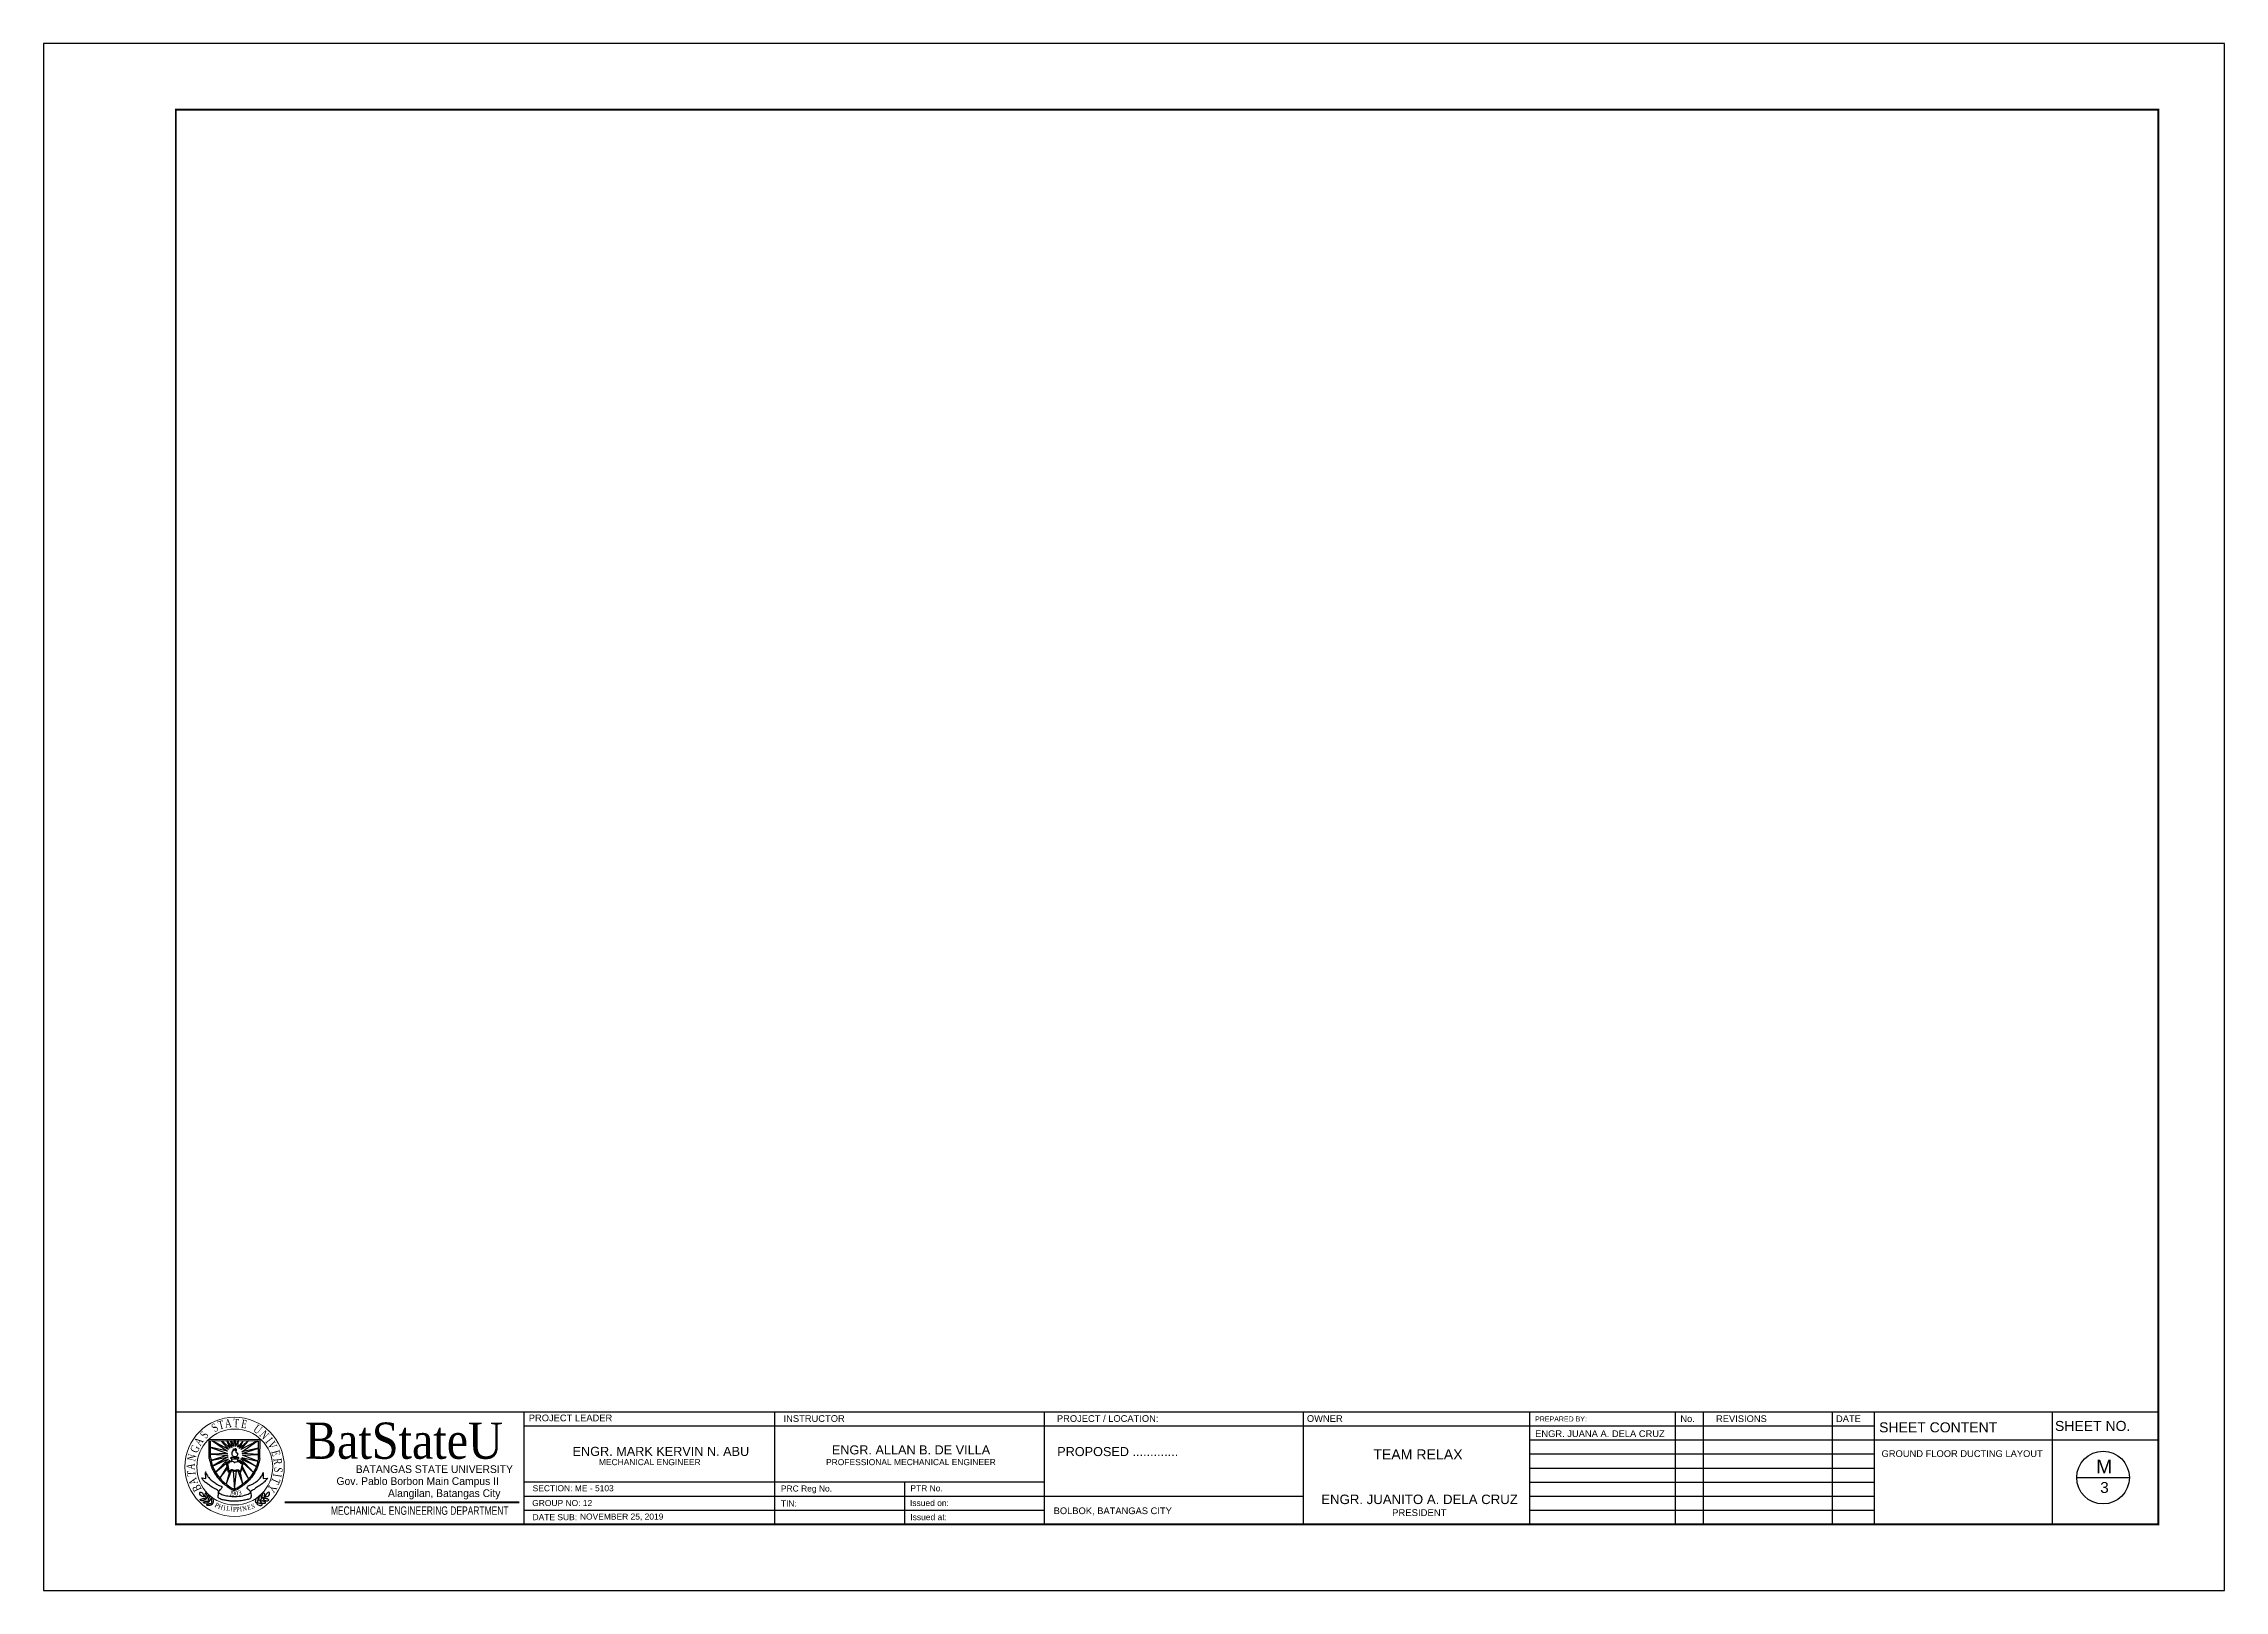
# Model space of a CAD drawing. Header units: inches. Extents: x 0 to 16.5, y 0 to 11.7.
import ezdxf
from ezdxf.enums import TextEntityAlignment as Align

# ---------------------------------------------------------------- set-up
doc = ezdxf.new("R2010")
doc.units = ezdxf.units.IN
doc.header["$MEASUREMENT"] = 0
doc.layers.get('0').update_dxf_attribs({"color": 1})
for name, color, linetype in [('.1', 1, 'Continuous'), ('SHEET', 3, 'Continuous'), ('text', 7, 'Continuous'), ('WALL', 2, 'Continuous')]:
    doc.layers.add(name, color=color, linetype=linetype)
doc.layers.add('stair', color=134, linetype='Continuous', lineweight=0)
doc.layers.add('texts', color=2, linetype='Continuous', lineweight=18)
doc.styles.add('arial', font='arial.ttf')
doc.styles.add('CGOTHIC', font='GOTHIC.TTF')
doc.styles.add('GARAMOND', font='GARA.TTF')
doc.styles.get("Standard").update_dxf_attribs({"font": 'technic_.ttf', "width": 0.75, "height": 0.25})

msp = doc.modelspace()

# ---------------------------------------------------------------- linework, layer by layer
at = {"layer": '.1', "color": 0}
for p, q in [((16.5, 11.70000000000005), (0, 11.70000000000005)), ((0, 11.70000000000005), (0, 0)), ((16.5, 0), (16.5, 11.70000000000005)), ((0, 0), (16.5, 0))]:
    msp.add_line(p, q, dxfattribs=at)
at = {"layer": '.1', "linetype": 'Continuous', "ltscale": 0.5}
msp.add_line((5.529993976178275, 1.351021307861629), (5.529993976178275, 0.5), dxfattribs=at)
for p, q in [((1.253671068360745, 0.9982058727339336), (1.253671068360745, 1.142237919151967)), ((1.390750873907109, 1.053174558789578), (1.258173750229616, 1.082017934990972)), ((1.258173750229616, 1.082017934990972), (1.390750873907109, 1.036048644603625)), ((1.261817199199186, 1.003950193039941), (1.261817199199186, 1.131757957919831)), ((1.394358144649232, 1.02162709087429), (1.266199172977394, 0.9826519383931327)), ((1.266199172977394, 0.9826519383931327), (1.395260087953829, 1.010810724020644)), ((1.390750873907109, 1.036048644603625), (1.266290737494728, 1.030640729919583)), ((1.266290737494728, 1.030640729919583), (1.394358144649232, 1.02162709087429)), ((1.399769804476819, 1.065793384709878), (1.277113052197592, 1.131757957919831)), ((1.277113052197592, 1.131757957919831), (1.390750873907109, 1.053174558789578)), ((1.395260087953829, 1.010810724020644), (1.278569107463454, 0.9391375165317868)), ((1.278569107463454, 0.9391375165317868), (1.399769804476819, 0.9945864424818183)), ((1.399769804476819, 0.9945864424818183), (1.30068458140704, 0.8933470258385796)), ((1.350165937582915, 1.131757957919831), (1.344754780230687, 1.126184228825991)), ((1.344754780230687, 1.126184228825991), (1.399769804476819, 1.065793384709878)), ((1.409690175873948, 1.074807023755284), (1.350165937582915, 1.131757957919831)), ((1.391652817212162, 1.131757957919831), (1.38714310068849, 1.131757957919831)), ((1.38714310068849, 1.131757957919831), (1.409690175873948, 1.074807023755284)), ((1.423218822967101, 1.081116571086227), (1.391652817212162, 1.131757957919831)), ((1.423218822967101, 1.131757957919831), (1.413670894451116, 1.128783876793591)), ((1.413670894451116, 1.128783876793591), (1.423218822967101, 1.081116571086227)), ((1.421480954310255, 0.9958489060119291), (1.421480954310255, 0.9790826608331145)), ((1.436746967583758, 1.088327482322484), (1.423218822967101, 1.131757957919831)), ((1.440354740800331, 1.131757957919831), (1.436746967583758, 1.088327482322484)), ((1.452980942113982, 1.131757957919831), (1.440354740800331, 1.131757957919831)), ((1.469214916644432, 1.131757957919831), (1.452980942113982, 1.089228846226661)), ((1.452980942113982, 1.089228846226661), (1.452980942113982, 1.131757957919831)), ((1.467908294722065, 0.9938464162408991), (1.467908294722065, 0.9770867068319831)), ((1.508897909664029, 1.131757957919831), (1.469214916644432, 1.082919298895604)), ((1.469214916644432, 1.082919298895604), (1.475528017299666, 1.131757957919831)), ((1.475528017299666, 1.131757957919831), (1.469214916644432, 1.131757957919831)), ((1.550384789293275, 1.131757957919831), (1.482743061260408, 1.073905659850311)), ((1.482743061260408, 1.073905659850311), (1.508897909664029, 1.131757957919831)), ((1.618927958156746, 1.131757957919831), (1.492663935133578, 1.064892020805132)), ((1.492663935133578, 1.064892020805132), (1.550384789293275, 1.131757957919831)), ((1.609982520796621, 0.9382148119698286), (1.492663935133578, 0.9945864424818183)), ((1.492663935133578, 0.9945864424818183), (1.586981630319997, 0.8913123860770611)), ((1.498977035789494, 1.047766375362812), (1.618927958156746, 1.131757957919831)), ((1.627080621172809, 1.075708387659347), (1.498977035789494, 1.047766375362812)), ((1.498977035789494, 1.005402540593082), (1.609982520796621, 0.9382148119698286)), ((1.498977035789494, 1.005402540593082), (1.621521016808629, 0.9773768435129568)), ((1.502584809008113, 1.034245916794021), (1.627080621172809, 1.075708387659347)), ((1.627080621172809, 1.028838002110547), (1.502584809008113, 1.034245916794021)), ((1.504388193141494, 1.02162709087429), (1.627080621172809, 1.028838002110547)), ((1.621521016808629, 0.9773768435129568), (1.504388193141494, 1.02162709087429)), ((1.627080621172809, 1.002866792351824), (1.627080621172809, 1.131757957919831)), ((1.635226752009658, 0.9982058727339336), (1.637874294778385, 1.141518592030593)), ((1.195977430753373, 0.8521886790910003), (1.226543256905188, 0.8458488929887835)), ((1.226543256905188, 0.8458488929887835), (1.224781775969404, 0.8916617952194201)), ((1.30068458140704, 0.8933470258385796), (1.408788735046301, 0.9837700756279446)), ((1.386241157384802, 0.9332942344609592), (1.334465318057255, 0.8476171285363989)), ((1.334465318057255, 0.8476171285363989), (1.388045043993543, 0.9197737758934181)), ((1.380574932238005, 0.9601708150057675), (1.393432585001392, 0.901102052173087)), ((1.381273849723812, 0.8038308826677394), (1.422316879662048, 0.9062535860683738)), ((1.406984848436878, 0.8972399470235359), (1.381273849723812, 0.8038308826677394)), ((1.390540336722779, 0.9589137700542096), (1.400181331812064, 0.9039926515041543)), ((1.433139194365594, 0.9035494943550475), (1.444448910185201, 0.7643004250296599)), ((1.444448910185201, 0.7643004250296599), (1.458392099464845, 0.904450858259338)), ((1.470116859948121, 0.9035494943550475), (1.506481263662181, 0.8029141128439505)), ((1.586981630319997, 0.8913123860770611), (1.481841117956037, 0.9864741673411572)), ((1.506481263662181, 0.8029141128439505), (1.486350834477662, 0.8981413109277128)), ((1.502857653138562, 0.954096014921447), (1.48936015951972, 0.9030289392314899)), ((1.494662782190062, 0.9001383399004226), (1.510411764714945, 0.9606151185663521)), ((1.499878979095001, 0.9251819593204118), (1.550342279857887, 0.8431351763041448)), ((1.550342279857887, 0.8431351763041448), (1.505290136445865, 0.9368996900793718)), ((1.65999750748756, 0.8920548793670378), (1.661873051220482, 0.8470758640130498)), ((1.661873051220482, 0.8470758640130498), (1.691880249831229, 0.8480617005319573))]:
    msp.add_line(p, q)
for points in [[(1.253671068360518, 0.9982058727340473), (1.265366685273875, 0.9482949898498418), (1.289717647068301, 0.8924109652565448), (1.323087036957531, 0.845540579707972), (1.389826821686711, 0.7851497355911761), (1.434920972057625, 0.759010451103336), (1.443939902627108, 0.7563063593896686)], [(1.261817199198958, 1.003950193039941), (1.273512816109587, 0.9540393101561904), (1.297863777904467, 0.8981552855620976), (1.331233167793698, 0.8512849000134111), (1.397972952521968, 0.7908940558967288), (1.443067102894474, 0.7647547714090024), (1.452086033465548, 0.7620506796951076)], [(1.627080621172809, 1.003950193039941), (1.615385004261725, 0.9540393101561904), (1.591034042465708, 0.8981552855620976), (1.557664652578296, 0.8512849000134111), (1.490924867848662, 0.7908940558967288), (1.445830717477065, 0.7647547714090024), (1.436811786907583, 0.7620506796951076)], [(1.63522675200943, 0.9982058727340473), (1.623531135097437, 0.9482949898498418), (1.599180173303239, 0.8924109652565448), (1.565810783413554, 0.845540579707972), (1.499070998685738, 0.7851497355911761), (1.453976848312777, 0.759010451103336), (1.444957917744887, 0.7563063593896686)], [(1.380574932237778, 0.9601708150058812), (1.38042751725493, 0.9665936377645039), (1.389888773433995, 0.9679613197907884), (1.400191381318564, 0.9718929802910452), (1.412724624685097, 0.9781557663461626), (1.421480954310027, 0.9790826608332281), (1.421480954310027, 0.9829735214794937)], [(1.393432585001392, 0.901102052173087), (1.401627455950802, 0.8952130875819648), (1.410304200787323, 0.8972399470236496), (1.41608919981968, 0.903403029439346), (1.422316879661821, 0.9062535860683738), (1.431032315102584, 0.9062535860683738), (1.437781061912347, 0.9048483291045386), (1.444529808721427, 0.9014761423796926), (1.455616927950359, 0.903884885575394), (1.462365674758075, 0.9058120413770894), (1.470116859948121, 0.9035494943551612), (1.486350834477435, 0.8981413109278265), (1.494662782190062, 0.9001383399004226)], [(1.400181331811837, 0.9039926515041543), (1.409339950536378, 0.9039926515041543), (1.410786074675343, 0.9078466943649346), (1.417052947596176, 0.9112191498321636), (1.427658192937315, 0.9136278930271828), (1.437781061912347, 0.9088101378946476), (1.44404743235782, 0.9078466943649346), (1.452242303307685, 0.908328550501551), (1.458509176228063, 0.9112191498321636), (1.467667794953513, 0.9121825933615355), (1.473452291510284, 0.9117007372257149), (1.478754914179262, 0.9078466943649346), (1.481647162459467, 0.9054379511698016), (1.489360159519492, 0.9030289392316035)], [(1.510216567048701, 0.9598655510284289), (1.508170325314268, 0.96707522515851), (1.498046953865014, 0.9646664819625812), (1.492262457307106, 0.9675570812938759), (1.487924084887254, 0.9728564238204171), (1.481657714441553, 0.9767104666810837), (1.476355091772348, 0.9805647782844744), (1.467908294721838, 0.9805647782844744)], [(1.209551357239661, 0.7077707441379744), (1.191446913014261, 0.7142507062037566), (1.183070356229109, 0.727210630336117), (1.181989479845697, 0.7399006757921143), (1.183610794420019, 0.7420607502325538), (1.194689542161086, 0.7409807130123909), (1.205768289902153, 0.7309907606081651), (1.210091795431254, 0.7212706868800751), (1.211442655731844, 0.7120908930202177), (1.211442655731844, 0.7075008654611565), (1.210361779348887, 0.7075008654611565), (1.207930042667385, 0.7099308185784139), (1.207659588394563, 0.7099308185784139)], [(1.227128984007322, 0.6892974218727659), (1.216886195486495, 0.6815303565482509), (1.202291766134067, 0.6784545556498642), (1.193253870051876, 0.6787931536372298), (1.185996689455351, 0.6832305138060519), (1.18574212986573, 0.6861380803992461), (1.192784910327873, 0.6905835841108683), (1.199760868208614, 0.6932203309867191), (1.208316691032223, 0.6945299476331002), (1.211610567592743, 0.6954933475298049), (1.21806417404423, 0.6938024869697301), (1.22658008816461, 0.6891368796697179), (1.22690147033768, 0.6880380699138868)], [(1.250096901599136, 0.6695876569968959), (1.239854113078309, 0.6618205916728357), (1.225259683725881, 0.6587447907747901), (1.216221787643235, 0.6590833887626104), (1.208964607047164, 0.6635207489306367), (1.20871004745868, 0.6664283155238309), (1.215752827920369, 0.6708738192363626), (1.222728785800427, 0.6735105661113039), (1.231284608622673, 0.6748201827575713), (1.234578485185239, 0.6757835826550718), (1.241032091636043, 0.674092722094997), (1.249548005756424, 0.6694271147944164), (1.249869387928811, 0.668328305038699)], [(1.231658054356103, 0.6953409108424466), (1.236237433145106, 0.7073522101204617), (1.235092588447742, 0.7222232305924763), (1.232230476704899, 0.7308026554313756), (1.225934301224697, 0.7365223590770711), (1.223072189478444, 0.7359504670899923), (1.220782500084397, 0.7279429342376034), (1.220210077737647, 0.7205072933730889), (1.22135492243342, 0.7119278685337349), (1.22135492243342, 0.7084959940949602), (1.224789456526196, 0.7027765517071884), (1.231658054356103, 0.6959128028296391), (1.232802899052558, 0.6959128028296391)], [(1.254625971947235, 0.6756311459678273), (1.259205350738057, 0.6876424452456149), (1.258060506039556, 0.7025134657172885), (1.255198394296713, 0.7110928905568699), (1.248902218814919, 0.7168125942017696), (1.246040107072076, 0.7162407022148045), (1.243750417677575, 0.7082331693624155), (1.243177995328324, 0.7007975284977874), (1.244322840025234, 0.6922181036590018), (1.244322840025234, 0.6887862292203408), (1.247757374118692, 0.6830667868317732), (1.254625971947235, 0.676203037954906), (1.255770816645509, 0.676203037954906)], [(1.279755642303371, 0.6578110543426874), (1.284335021093057, 0.6698223536205887), (1.283190176396147, 0.6846933740928307), (1.280328064651258, 0.6932727989316163), (1.274031889171511, 0.6989925025771981), (1.271169777428213, 0.6984206105902331), (1.268880088033939, 0.6904130777378441), (1.268307665684915, 0.6829774368733297), (1.269452510383189, 0.6743980120345441), (1.269452510383189, 0.6709661375954283), (1.272887044474373, 0.6652466952072018), (1.279755642303371, 0.6583829463304482), (1.280900487000508, 0.6583829463304482)], [(1.608474817865499, 0.6605705186580053), (1.604401676330781, 0.6727627923780801), (1.606167326548302, 0.6875729375012725), (1.609385669452422, 0.6960251847266363), (1.615915498359755, 0.7014766221435593), (1.618751194313063, 0.7007855559121481), (1.620704059695527, 0.6926892866046046), (1.620965072587296, 0.6852362137693717), (1.619462494876643, 0.6767121619053569), (1.619318996809398, 0.6732832888446865), (1.615648317538216, 0.6677124577255427), (1.608498730569409, 0.6611419104916649), (1.607354887107249, 0.6611897802508793)], [(1.612747228926992, 0.6543429396041347), (1.622656292723605, 0.6461543820327051), (1.637109348931062, 0.6424710295416389), (1.646153498743161, 0.6424314269531806), (1.653589873271812, 0.6465614595632587), (1.653965785249511, 0.6494558393350189), (1.647115045390365, 0.6541919372323264), (1.640255439544489, 0.6571180660836262), (1.631761858717255, 0.6587842847608272), (1.628511145796438, 0.6598845700267475), (1.621992482910628, 0.6584650349442427), (1.613288931925581, 0.6541595866473244), (1.612921885935066, 0.6530751759215718)], [(1.634327628049959, 0.6773242705758094), (1.630254486514104, 0.6895165442962252), (1.632020136732535, 0.7043266894187354), (1.635238479636882, 0.7127789366444404), (1.641768308543533, 0.7182303740619318), (1.644604004498433, 0.7175393078297247), (1.646556869880897, 0.7094430385220676), (1.646817882771757, 0.7019899656874031), (1.645315305062013, 0.693465913823502), (1.645171806993403, 0.6900370407622631), (1.641501127722677, 0.6844662096435741), (1.634351540754324, 0.6778956624096963), (1.633207697290572, 0.6779435321690244)], [(1.638600039112362, 0.6710966915217114), (1.648509102909884, 0.6629081339502818), (1.662962159114613, 0.6592247814600114), (1.672006308927621, 0.659185178871553), (1.679442683455136, 0.6633152114812901), (1.679818595431698, 0.6662095912524819), (1.672967855574598, 0.670945689149903), (1.666108249729859, 0.6738718180009755), (1.65761466890126, 0.6755380366781765), (1.654363955978852, 0.6766383219445515), (1.647845293094861, 0.6752187868618194), (1.639141742110041, 0.6709133385649011), (1.638774696119526, 0.6698289278390348)], [(1.658099589565154, 0.6960564331751584), (1.654026448029072, 0.7082487068952332), (1.655792098248412, 0.7230588520181982), (1.65901044115185, 0.7315110992436757), (1.665540270058955, 0.7369625366605987), (1.668375966013627, 0.7362714704291875), (1.670328831394954, 0.728175201121644), (1.670589844287406, 0.7207221282870933), (1.669087266577662, 0.7121980764222826), (1.668943768507461, 0.7087692033618396), (1.665273089237644, 0.7031983722432642), (1.658123502269518, 0.696627825008477), (1.656979658806449, 0.6966756947684871)], [(1.662372000626419, 0.6898288541211741), (1.672281064424624, 0.6816402965497446), (1.686734120630263, 0.6779569440594742), (1.695778270443498, 0.6779173414710158), (1.703214644971013, 0.6820473740801845), (1.703590556948484, 0.684941753851831), (1.69673981709002, 0.6896778517494795), (1.689880211244144, 0.6926039806004383), (1.681386630416455, 0.694270199278435), (1.678135917495183, 0.6953704845437869), (1.671617254611647, 0.6939509494610547), (1.662913703625009, 0.6896455011640228), (1.662546657634721, 0.6885610904384976)], [(1.680706685675204, 0.7075510414152859), (1.69906624522514, 0.7132683294274784), (1.707977373685708, 0.7258666676775647), (1.70958791772523, 0.738500419904426), (1.708058340974048, 0.7407263977785306), (1.696944122311606, 0.7401105443534561), (1.685457350504294, 0.7305925679929715), (1.680731197570822, 0.7210617751726431), (1.678997681008696, 0.7119464935425412), (1.678805756711654, 0.7073604802353657), (1.67988568780288, 0.7073152852037765), (1.682416902198383, 0.7096414341957598), (1.682687119943012, 0.7096301256043489)], [(1.275226571955727, 0.6517675653723245), (1.264983783434445, 0.6440005000484916), (1.250389354082245, 0.6409246991502187), (1.241351458001191, 0.6412632971379253), (1.234094277403983, 0.6457006573056105), (1.233839717814362, 0.6486082238992594), (1.240882498277188, 0.6530537276117911), (1.247858456156791, 0.6556904744867325), (1.256414278979719, 0.6570000911332272), (1.259708155541148, 0.6579634910300456), (1.266161761992407, 0.656272630470653), (1.27467767611256, 0.6516070231697313), (1.274999058286085, 0.6505082134141276)]]:
    msp.add_spline(points, degree=3)
for points, end_tangent in [([(1.419177413497664, 1.00742402517551), (1.433755731654401, 1.006625858570033), (1.448933502939781, 1.006027099243852), (1.459118678862978, 1.006226506523603), (1.468104948532073, 1.007224617895531), (1.473098046368477, 1.006825265850011), (1.473297529094907, 1.002035191242612), (1.473297529094907, 0.9980435519835282), (1.47150017466447, 0.9944509960276946), (1.467306515155997, 0.9938522367014002), (1.45891869366119, 0.9930538013527439), (1.444340375503998, 0.9930538013527439), (1.426965781864965, 0.9926547180498346), (1.422572639630289, 0.9952491626338542), (1.417580044269471, 0.9984426352867786), (1.418977930771234, 1.007623701198895), (1.418977930771234, 1.008621543827758)], (-0.9999999999999999, 0)), ([(1.390540336722552, 0.9589137700542096), (1.403073580088858, 0.9656584122467393), (1.411750324926743, 0.9733664979677314), (1.420427069763264, 0.9757755099059295), (1.429104317075598, 0.9767389534353015), (1.437781061912347, 0.9733664979677314), (1.441155184078525, 0.9690308677136272), (1.444529808721427, 0.9666218557757702), (1.449350055027253, 0.9709577547731669), (1.460437174254821, 0.9733664979677314), (1.471042419595733, 0.9752936537701089), (1.482611412710867, 0.9699943112433402), (1.490324409771347, 0.9622859567790556), (1.499964902384363, 0.9589137700542096), (1.502857653138335, 0.9603590697200843), (1.502857653138335, 0.954096014921447)], (0, -0.9999999999999999))]:
    msp.add_spline(points, degree=3, dxfattribs=dict(end_tangent=end_tangent))
at = {"start_tangent": (-0.9999999999999999, 0)}
msp.add_spline([(1.443336429696956, 1.010705914263895), (1.431953352471965, 1.016893183546358), (1.425962338533736, 1.026273656738908), (1.425962338533736, 1.0366522413035), (1.425962338533736, 1.044635788563482), (1.428358643614047, 1.048827103844815), (1.430755451170398, 1.056810651105252), (1.434350160027861, 1.05601221575705), (1.43554806133011, 1.06399576301726), (1.437944868886689, 1.069983356276339), (1.441140109818207, 1.065592364971621), (1.447330606481728, 1.060004123758858), (1.452123719117481, 1.060004123758858), (1.451724251191308, 1.066390800320619), (1.449527428837428, 1.072178717556994), (1.449926896763372, 1.074174671558012), (1.455718427975171, 1.069184920927569), (1.455718427975171, 1.064594522342873), (1.456716846551899, 1.06020353103861), (1.456716846551899, 1.055413456430756), (1.454919492123736, 1.048028668495931), (1.459313136833771, 1.0412426398874), (1.464705200120989, 1.041442315910786), (1.468099923778027, 1.032660602044302), (1.467101505201299, 1.025475221390138), (1.461909427114051, 1.015695664894679), (1.456916831753688, 1.011504080870054), (1.450725832614353, 1.010306562217806), (1.443136946972118, 1.010306562217806), (1.443536414897835, 1.010306562217806)], degree=3, dxfattribs=at)
for points, knots in [([(1.691880249822361, 0.8480617005319573), (1.692539660801685, 0.8480833643824326), (1.696578594303219, 0.8473225798962858), (1.673699234094784, 0.8258695608909647), (1.65971166544432, 0.80744377438009), (1.631051729785895, 0.7915653166822949), (1.6046367226661, 0.773782812186596), (1.58530768022365, 0.7582167253874559), (1.564437390708918, 0.7513948691803307), (1.568695958114176, 0.7297064964543551), (1.573865875195679, 0.7124230551156643), (1.561638248592317, 0.6913008499758462), (1.536433769098494, 0.686533188579233), (1.503572566229195, 0.6780115203197283), (1.463166943455008, 0.6749265441102352), (1.423646219637931, 0.6739507531204936), (1.388568712030974, 0.6793243901583992), (1.357626057954803, 0.682621088225801), (1.3352781618878, 0.6906390749746834), (1.323159695246204, 0.6997786431739996), (1.318799323896883, 0.7079621857222946), (1.322363673383961, 0.7227025031407948), (1.325473956495898, 0.7372760634638098), (1.320443691496621, 0.7624188395894862), (1.284688930320044, 0.7697965155642805), (1.257427727354752, 0.7929009733794601), (1.232036158290612, 0.8125399331605649), (1.21035016226233, 0.8273515674818555), (1.202996712516324, 0.8418740591920368), (1.19109257080072, 0.8530920451522661), (1.195731129773549, 0.8524770830896387), (1.200600092503919, 0.8512298734439128)], [1.525095656157899, 1.525095656157899, 1.525095656157899, 1.525095656157899, 1.532073439714945, 1.584611653445307, 1.633557699203474, 1.698069394868759, 1.768711422982009, 1.823631015308407, 1.856154234178382, 1.874433490199606, 1.942755212561803, 1.959564091195693, 2.013837299675208, 2.081715660362138, 2.16866491017215, 2.253261208395837, 2.318126109263639, 2.380395805849081, 2.439478836986802, 2.457200355228811, 2.47009170078436, 2.492272387439186, 2.543517825134331, 2.560296933448299, 2.63925905372425, 2.721631091937967, 2.780104208351207, 2.83264790874378, 2.871086442014402, 2.885372415228334, 2.911144755596124, 2.911144755596124, 2.911144755596124, 2.911144755596124]), ([(1.227492101140342, 0.8964536051080358), (1.21910846243054, 0.8964536051080358), (1.239495989401348, 0.8693507659814941), (1.24908219408735, 0.850536299910118), (1.274995851096264, 0.8275209109987145), (1.304068845408437, 0.8105384823761597), (1.322986480584859, 0.7913472080415431), (1.353431988164175, 0.786450649570611), (1.346204394022607, 0.7710586838887821), (1.338309042449509, 0.7627753213567985), (1.327757339677646, 0.7563664295696526), (1.319584745574957, 0.7400201846910477), (1.34528330450803, 0.7254669984048405), (1.374630961498951, 0.7170238490504062), (1.410940256216236, 0.7107171611050944), (1.440752292831803, 0.7110984140477967), (1.475787256529884, 0.7105023729594677), (1.514814862010098, 0.7151832603509547), (1.547196252784033, 0.7283553517742121), (1.564904995033658, 0.7388402551470108), (1.564945441132295, 0.750165979133385), (1.555422368190193, 0.7570899326939298), (1.549331647941472, 0.7655412052938573), (1.538336374879464, 0.7712905040050373), (1.541688350341701, 0.7826395218531843), (1.551766113095482, 0.7946685538726115), (1.574667247994284, 0.7983269278485068), (1.598501178899369, 0.8152965290813654), (1.621140935357516, 0.830815367536843), (1.638121045303251, 0.8479955190299506), (1.648597158311532, 0.8635970361277714), (1.657821859467958, 0.8752032681729816), (1.660015145280113, 0.8900400554592807), (1.65999750748756, 0.8920548793659009)], [0, 0, 0, 0, 0.05015677469219555, 0.09732988766647072, 0.1694151139278983, 0.2384692306494788, 0.2973822676683504, 0.3451903182396956, 0.3616090209925562, 0.3847529242964197, 0.4154017067456758, 0.4352101649147582, 0.4800821809355452, 0.5490858808861575, 0.6375930781833767, 0.6923967532031811, 0.7281811549174904, 0.8475461255036302, 0.9203779007532701, 0.9448798244669602, 0.9592911423911742, 0.9797220685047265, 1.010309388920202, 1.0239692014398, 1.04625377209704, 1.066064239801861, 1.119080784730223, 1.173808363987066, 1.241086004031144, 1.282544166848485, 1.318293235418971, 1.350594180699833, 1.379884751441026, 1.379884751441026, 1.379884751441026, 1.379884751441026]), ([(1.224808969908963, 0.895433423614918), (1.225575288103528, 0.8963207247849141), (1.226962733940809, 0.89693259209605), (1.229059433597286, 0.8968990390002318), (1.229386433317359, 0.8968938060844494)], [3.048467652411605, 3.048467652411605, 3.048467652411605, 3.048467652411605, 3.058869043701317, 3.060790980851063, 3.060790980851063, 3.060790980851063, 3.060790980851063]), ([(1.439962699932039, 0.8195361721108156), (1.441969664542512, 0.8192175204206933), (1.445486738949512, 0.8186591041443307), (1.448025097947948, 0.8189062213647276), (1.44993906282798, 0.8194848778769028)], [0, 0, 0, 0, 0.01145534241193477, 0.02007473945295952, 0.02007473945295952, 0.02007473945295952, 0.02007473945295952]), ([(1.439962699932039, 0.8161048619332405), (1.441969664542512, 0.8157862102440276), (1.445486738949512, 0.8152277939674377), (1.448025097947948, 0.8154749111881756), (1.44993906282798, 0.8160535677001235)], [0, 0, 0, 0, 0.01145534241193477, 0.02007473945295952, 0.02007473945295952, 0.02007473945295952, 0.02007473945295952]), ([(1.440899933960281, 0.8079966278620532), (1.4425875495117, 0.8082602341843312), (1.445398427424152, 0.8086591389677551), (1.447552032703697, 0.8085170743171375), (1.448817236039531, 0.8082087984072359)], [0.001785475800253517, 0.001785475800253517, 0.001785475800253517, 0.001785475800253517, 0.01145534241193477, 0.01823655825535834, 0.01823655825535834, 0.01823655825535834, 0.01823655825535834]), ([(1.441175149852825, 0.8046080761534995), (1.442766731371194, 0.8048538943145331), (1.44536354844513, 0.8052090888843395), (1.447390901166273, 0.8050955847852492), (1.448483571928818, 0.8048549624413681)], [0.002311788731337244, 0.002311788731337244, 0.002311788731337244, 0.002311788731337244, 0.01145534241193477, 0.01762460161133982, 0.01762460161133982, 0.01762460161133982, 0.01762460161133982])]:
    msp.add_open_spline(points, degree=3, knots=knots)
at = {"layer": 'SHEET', "color": 1}
for p, q in [((1, 1.351021307861629), (15.99999999999977, 1.351021307861629)), ((3.633713968713209, 1.351199999999949), (3.633713968713209, 0.5)), ((3.633713968713209, 1.351021307861629), (3.633713968713209, 0.5)), ((5.529993976178275, 1.351199999999949), (5.529993976178275, 0.5)), ((5.529993976178275, 1.351021307861629), (5.529993976178275, 0.5)), ((7.572729960442757, 0.5), (7.572729960442757, 1.351021307861629)), ((9.529983769952423, 1.351021307861629), (9.529983769952423, 0.5)), ((11.24230336059327, 1.351021307861629), (11.24230336059327, 0.5)), ((12.3441108030338, 1.351021307861629), (12.3441108030338, 0.5)), ((12.55686612999898, 1.351021307861629), (12.55686612999898, 0.5)), ((13.53160886369278, 1.351021307861629), (13.53160886369278, 0.5)), ((13.85074185414123, 1.351021307861629), (13.85074185414123, 0.5)), ((15.19609919177037, 1.351021307861629), (15.19609919177037, 0.5)), ((3.633713968713209, 1.244643644379153), (13.03598378890524, 1.244643644379153)), ((12.74366986907398, 1.244643644379153), (13.85074185414123, 1.244643644379039)), ((11.24230336059327, 1.138265980896222), (14.13254162490102, 1.138265980896222)), ((11.24230336059327, 1.031888317413786), (13.85074185414123, 1.031888317413518)), ((13.57383982365855, 1.138265980896222), (16, 1.138265980896222)), ((11.24230336059327, 0.9255106539307008), (13.03598378890592, 0.9255106539307008)), ((12.74366986907398, 0.9255106539307008), (13.85074185414123, 0.9255106539307008)), ((15.38240537128002, 0.8530317842319164), (15.78132160934058, 0.8530317842319164)), ((3.633713968713209, 0.8207994273440136), (7.572729960442757, 0.8207994273440136)), ((3.633713968713209, 0.7138662848959711), (9.529983769952423, 0.7138662848954281)), ((6.514572732804027, 0.8207994273440136), (6.514572732804027, 0.4999999999997726)), ((11.24230336059327, 0.8191329904482652), (13.85074185414123, 0.8191329904479971)), ((11.24230336059327, 0.7127553269655208), (13.03598378890592, 0.7127553269655209)), ((12.74366986907398, 0.7127553269655209), (13.85074185414123, 0.7127553269655209)), ((3.633713968713209, 0.6069331424479287), (5.351259608548162, 0.6069331424479287)), ((3.633713968713209, 0.6069331424479287), (7.572729960442075, 0.606933142447815)), ((5.529993976178275, 0.6069331424479287), (7.247539616013, 0.6069331424479287)), ((11.24230336059327, 0.6063776634827036), (13.85074185414123, 0.6063776634827036))]:
    msp.add_line(p, q, dxfattribs=at)
msp.add_circle((15.58186349030996, 0.8530317842319164), 0.1994581190301249, dxfattribs=at)
at = {"layer": 'stair'}
for p, q in [((1.253671068360745, 1.142237919151967), (1.637874294778385, 1.141518592030593)), ((1.261817199199186, 1.131757957919831), (1.627080621172809, 1.131757957919831))]:
    msp.add_line(p, q, dxfattribs=at)
msp.add_circle((1.445127204569872, 0.9345397965913662), 0.3760845312386222, dxfattribs=at)
at = {"layer": 'stair', "lineweight": 20}
for centre, radius in [((1.445127204569872, 0.9345397965913662), 0.3760845312386222), ((1.446475147507499, 0.9334550479433119), 0.2872181323946796)]:
    msp.add_circle(centre, radius, dxfattribs=at)
at = {"layer": 'texts', "color": 85, "linetype": 'Continuous', "lineweight": 50}
msp.add_line((1.82508785648406, 0.6675919388392231), (3.596898645277406, 0.6675919388392231), dxfattribs=at)
at = {"layer": 'WALL', "color": 1, "linetype": 'Continuous', "const_width": 0.01418368846436444}
msp.add_lwpolyline([(1, 0.5), (16, 0.5), (16, 11.20000000000005), (1, 11.20000000000005)], close=True, dxfattribs=at)

# ---------------------------------------------------------------- texts
at = {"attachment_point": 1}
for s, insert, char_height, width, rotation in [('{\\fTimes New Roman|b0|i0|c0|p18;\\C1;S}', (1.1785540069734, 1.178004972340545), 0.06268075520643704, 4.931909760167425, 56.11039181025814), ('{\\fTimes New Roman|b0|i0|c0|p18;\\C1;S}', (1.261427464091184, 1.246946169077319), 0.06268075520643704, 4.931909760167424, 33.231794366287936), ('{\\fTimes New Roman|b0|i0|c0|p18;\\C1;T}', (1.313908243996593, 1.276324220697802), 0.06268075520643704, 4.931909760167424, 14.447989898607071), ('{\\fTimes New Roman|b0|i0|c0|p18;\\C1;A}', (1.367612878384534, 1.29244117480016), 0.06268075520643704, 4.931909760167425, 5.718517234941527), ('{\\fTimes New Roman|b0|i0|c0|p18;\\C1;T}', (1.436783571968817, 1.298210269229003), 0.06268075520643704, 0.05306801140137997, 356.815033537973), ('{\\fTimes New Roman|b0|i0|c0|p18;\\C1;E}', (1.502702272008946, 1.293425657671605), 0.06268075520643704, 4.931909760167424, 348.69044875446565), ('{\\fTimes New Roman|b0|i0|c0|p18;\\C1;U}', (1.617719781049345, 1.258769366309025), 0.06268075520643704, 4.931909760167424, 323.5012554582918), ('{\\fTimes New Roman|b0|i0|c0|p18;\\C1;N}', (1.673668193205913, 1.216018560677185), 0.06268075520643704, 4.931909760167425, 314.1356361302323), ('{\\fTimes New Roman|b0|i0|c0|p18;\\C1;I}', (1.723555793786545, 1.163825867358014), 0.06268075520643704, 4.931909760167425, 308.6454006477478), ('{\\fTimes New Roman|b0|i0|c0|p18;\\C1;N}', (1.084888801628495, 0.986541468524706), 0.06268075520643704, 4.931909760167425, 77.56161187675723), ('{\\fTimes New Roman|b0|i0|c0|p18;\\C1;G}', (1.105444848388743, 1.059370815350121), 0.06268075520643704, 4.931909760167425, 65.9347442672965), ('{\\fTimes New Roman|b0|i0|c0|p18;\\C1;A}', (1.132804521078015, 1.123675756054922), 0.06268075520643704, 4.931909760167425, 56.11039181025814), ('{\\fTimes New Roman|b0|i0|c0|p18;\\C1;V}', (1.745404046557724, 1.135707945703075), 0.06268075520643704, 4.931909760167424, 298.2001729969106), ('{\\fTimes New Roman|b0|i0|c0|p18;\\C1;E}', (1.782730344021275, 1.067293363150497), 0.06268075520643704, 4.931909760167424, 285.47867801445466), ('{\\fTimes New Roman|b0|i0|c0|p18;\\C1;R}', (1.800682223096601, 1.002205837065844), 0.06268075520643704, 4.931909760167424, 276.199548083418), ('{\\fTimes New Roman|b0|i0|c0|p18;\\C1;A}', (1.079783483862684, 0.9143303695096847), 0.06268075520643704, 4.931909760167425, 85.53704899705247), ('{\\fTimes New Roman|b0|i0|c0|p18;\\C1;T}', (1.088217600408598, 0.8609863147555643), 0.06268075520643704, 4.931909760167424, 94.26652166071801), ('{\\fTimes New Roman|b0|i0|c0|p18;\\C1;A}', (1.110530785681476, 0.7890871365650582), 0.06268075520643704, 4.931909760167425, 110.36672786369311), ('{\\fTimes New Roman|b0|i0|c0|p18;\\C1;T}', (1.79380271876289, 0.8340104856700918), 0.06268075520643704, 4.931909760167424, 245.97798613378282), ('{\\fTimes New Roman|b0|i0|c0|p18;\\C1;I}', (1.801611646066704, 0.8746159876064894), 0.06268075520643704, 4.931909760167425, 259.81080118950536), ('{\\fTimes New Roman|b0|i0|c0|p18;\\C1;S}', (1.808543748698412, 0.9287475688034874), 0.06268075520643704, 4.931909760167424, 266.0585725361012), ('{\\fTimes New Roman|b0|i0|c0|p18;\\C1;B}', (1.140709238397903, 0.7382345632023544), 0.06268075520643704, 4.931909760167425, 115.18408197048826), ('{\\fTimes New Roman|b0|i0|c0|p18;\\C1;P}', (1.306120239919892, 0.6652773209976885), 0.03510122291560476, 4.931909760167424, 333.24497493074), ('{\\fTimes New Roman|b0|i0|c0|p18;\\C1;P}', (1.307096105244682, 0.6652773209976885), 0.03510122291560476, 4.931909760167424, 333.24497493074), ('{\\fTimes New Roman|b0|i0|c0|p18;\\C1;1}', (1.409464043962316, 0.7556651209015399), 0.03510122291560473, 4.931909760167424, 350.69674362398143), ('{\\fTimes New Roman|b0|i0|c0|p18;\\C1;9}', (1.423041521057257, 0.7520541229989703), 0.03510122291560476, 4.931909760167424, 359.89651961375097), ('{\\fTimes New Roman|b0|i0|c0|p18;\\C1;0}', (1.449063401038757, 0.751327337552766), 0.03510122291560476, 4.931909760167424, 359.89651961375097), ('{\\fTimes New Roman|b0|i0|c0|p18;\\C1;3}', (1.468040092213641, 0.7517424580258876), 0.03510122291560471, 4.93190976016742, 14.572685391935558), ('{\\fTimes New Roman|b0|i0|c0|p18;\\C1;Y}', (1.768793994669295, 0.7755617329997904), 0.06268075520643704, 4.931909760167424, 237.49397808523273), ('{\\fTimes New Roman|b0|i0|c0|p18;\\C1;H}', (1.328095301863186, 0.6528652840571567), 0.03510122291560473, 4.931909760167424, 342.3689301798386), ('{\\fTimes New Roman|b0|i0|c0|p18;\\C1;I}', (1.363856100413841, 0.6412600278689524), 0.03510122291560473, 4.931909760167424, 350.74463181541375), ('{\\fTimes New Roman|b0|i0|c0|p18;\\C1;L}', (1.385497545256158, 0.6380439525147494), 0.03510122291560473, 4.931909760167424, 350.69674362398143), ('{\\fTimes New Roman|b0|i0|c0|p18;\\C1;I}', (1.41475724324232, 0.632549750288149), 0.03510122291560473, 4.931909760167424, 357.8325323784422), ('{\\fTimes New Roman|b0|i0|c0|p18;\\C1;P}', (1.432380676836374, 0.630927716369456), 0.03510122291560476, 4.931909760167424, 359.89651961375097), ('{\\fTimes New Roman|b0|i0|c0|p18;\\C1;P}', (1.454531153208563, 0.6297857941173106), 0.03510122291560476, 4.931909760167424, 7.5161810282442945), ('{\\fTimes New Roman|b0|i0|c0|p18;\\C1;I}', (1.481372399688553, 0.6310522492142354), 0.03510122291560473, 4.931909760167424, 9.039111674845223), ('{\\fTimes New Roman|b0|i0|c0|p18;\\C1;N}', (1.499467350431814, 0.6326435218450115), 0.03510122291560473, 4.93190976016742, 12.924469197241864), ('{\\fTimes New Roman|b0|i0|c0|p18;\\C1;E}', (1.536493169605137, 0.6419864069847563), 0.03510122291560471, 4.93190976016742, 14.572685391935558), ('{\\fTimes New Roman|b0|i0|c0|p18;\\C1;S}', (1.566259131738207, 0.6505660930818067), 0.03510122291560471, 4.93190976016742, 14.572685391935558)]:
    msp.add_mtext(s, dxfattribs=dict(at, insert=insert, char_height=char_height, width=width, rotation=rotation))
at = {"layer": 'SHEET', "color": 1, "style": 'arial'}
for s, height, p in [('M', 0.1037299659897135, (15.53033422674162, 0.8840821029139647)), ('3', 0.08298397279177079, (15.56043338002701, 0.7367164937728603))]:
    msp.add_text(s, height=height, dxfattribs=at).set_placement(p)
at = {"layer": 'text', "style": 'arial'}
for s, height, p in [('PROJECT LEADER', 0.05054, (3.670875162257289, 1.279217912867693)), ('INSTRUCTOR', 0.0505293901542983, (5.598604331206388, 1.274717640264384)), ('PROJECT / LOCATION:', 0.0505293901542983, (7.666612971496306, 1.274717640264384)), ('PROJECT / LOCATION:', 0.0505293901542983, (7.666612971496306, 1.274717640264384)), ('PROJECT / LOCATION:', 0.0505293901542983, (7.666612971496306, 1.274717640264384)), ('OWNER', 0.0505293901542983, (9.558101948266085, 1.274717640264384)), ('No.', 0.0505293901542983, (12.38363333501707, 1.273423202813433)), ('REVISIONS', 0.0505293901542983, (12.65376626015359, 1.273423202813433)), ('DATE', 0.0505293901542983, (13.56145276052348, 1.273423202813433)), ('PREPARED BY: ', 0.03789704261572373, (11.28521279786605, 1.277647833090555)), ('ENGR. JUANA A. DELA CRUZ', 0.0505293901542983, (11.28521279786605, 1.159869593209692)), ('SHEET CONTENT', 0.07579408523144746, (13.88764904312234, 1.195429833296714)), ('SHEET NO.', 0.07579408523144746, (15.2183865267175, 1.205952567514828)), ('ENGR. MARK KERVIN N. ABU', 0.0685708775948153, (4.002340147751283, 1.017134257234602)), ('MECHANICAL ENGINEER', 0.04571391839654353, (4.201215163073584, 0.94718760855244)), ('PROFESSIONAL MECHANICAL ENGINEER', 0.04571391839654353, (5.919982395749912, 0.94718760855244)), ('ENGR. ALLAN B. DE VILLA', 0.0685708775948153, (5.964101128533002, 1.028365713008043)), ('PROPOSED .............', 0.0685708775948153, (7.669093431899774, 1.015731994691181)), ('TEAM RELAX', 0.07642200422795856, (10.06012541331552, 0.9901184490275909)), ('GROUND FLOOR DUCTING LAYOUT', 0.0505293901542983, (13.9061837273498, 1.009148645021128)), ('GROUP NO: 12', 0.04571391839654353, (3.696774694562919, 0.6379537769579429)), ('SECTION: ME - 5103', 0.04571391839654353, (3.699845782283319, 0.7498208613516226)), ('TIN:', 0.04571391839654353, (5.578462804264973, 0.6341865869812864)), ('PRC Reg No.', 0.04571391839654353, (5.578462804259516, 0.747611444402537)), ('Issued on:', 0.04571391839654353, (6.555050063760973, 0.6379537769578292)), ('PTR No.', 0.04571391839654353, (6.558121151481146, 0.7498208613517363)), ('ENGR. JUANITO A. DELA CRUZ', 0.07153099595736923, (9.666453903138517, 0.6527748108791229)), ('DATE SUB:', 0.04571391839654353, (3.699309199956588, 0.5310206345100141)), ('NOVEMBER 25, 2019', 0.04571391839654353, (4.057747103972588, 0.5354109408949626)), ('Issued at:', 0.04571391839654353, (6.557619828332463, 0.5310206345099004)), ('BOLBOK, BATANGAS CITY', 0.0505293901542983, (7.642103724397657, 0.576774470540272)), ('PRESIDENT', 0.05150231708930585, (10.20263206781351, 0.5623006025388122))]:
    msp.add_text(s, height=height, dxfattribs=at).set_placement(p)
at = {"layer": 'text'}
for s, height, style, width, p in [('BatStateU', 0.2742873829948375, 'GARAMOND', 0.9999999927252612, (2.725890301386926, 0.9954089629715099)), ('Gov. Pablo Borbon Main Campus II', 0.05838356497347613, 'CGOTHIC', 0.999999992725142, (2.830098675761292, 0.7973505908923926)), ('BATANGAS STATE UNIVERSITY', 0.05838356497347613, 'CGOTHIC', 0.999999992725142, (2.956263062143989, 0.88795025722834)), ('Alangilan, Batangas City', 0.05838356497347613, 'CGOTHIC', 0.999999992725142, (3.030884254683315, 0.7060878603814444))]:
    msp.add_text(s, height=height, dxfattribs=dict(at, style=style, width=width)).set_placement(p, align=Align.CENTER)
at = {"layer": 'WALL', "color": 250, "linetype": 'Continuous', "lineweight": 0, "insert": (2.173614378418733, 0.6354343660042332), "char_height": 0.06382659808963995, "width": 1.556406969001458, "attachment_point": 1}
msp.add_mtext('{\\fCentury Gothic|b0|i0|c0|p34;\\C7;MECHANICAL ENGINEERING DEPARTMENT}', dxfattribs=at)

doc.saveas('drawing.dxf')
